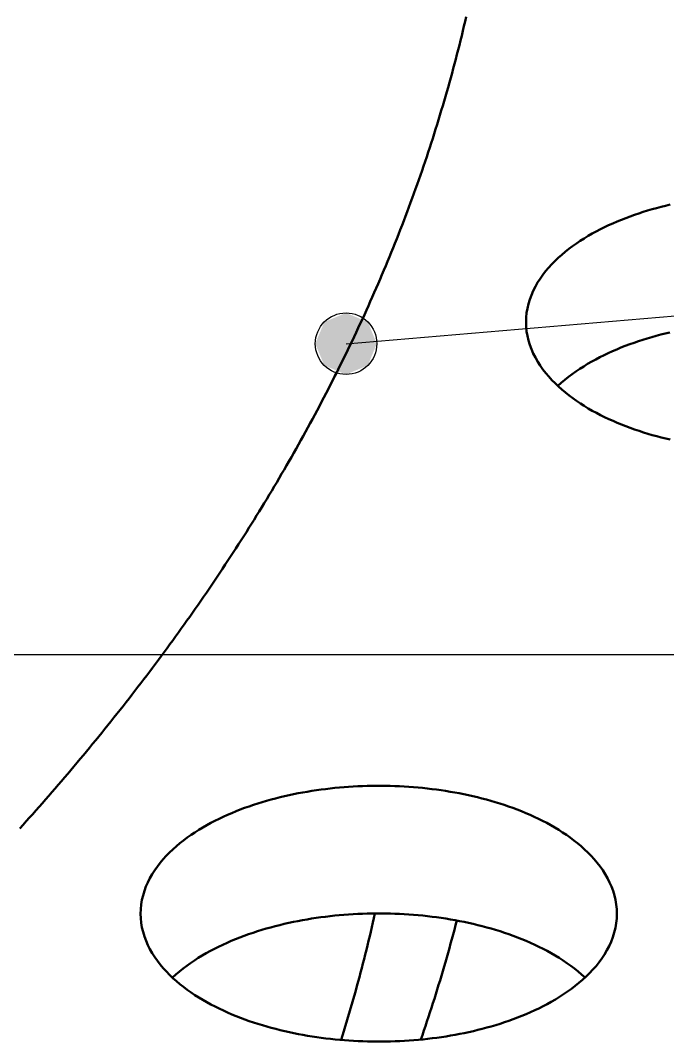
# Model space of a CAD drawing. Header units: millimetres. Extents: x 0 to 841, y 0 to 594.
# Drawn here: x 448.37 to 465.22, y 352.67 to 379.24 of the extents above; entities that cross this region are included whole.
import ezdxf

# ---------------------------------------------------------------- set-up
doc = ezdxf.new("R2010")
doc.units = ezdxf.units.MM
for name, color, linetype, lineweight in [('ACH', 7, 'CONTINUOUS', 13), ('COTA', 7, 'CONTINUOUS', 25), ('FINA', 7, 'CONTINUOUS', 25), ('VIS', 7, 'CONTINUOUS', 50)]:
    doc.layers.add(name, color=color, linetype=linetype, lineweight=lineweight)

msp = doc.modelspace()

# ---------------------------------------------------------------- hatches: boundary and pattern name
at = {"layer": 'ACH'}
h = msp.add_hatch(color=7, dxfattribs=at)
h.dxf.hatch_style = 1
h.paths.add_polyline_path([(457.649, 370.827), (457.415, 371.393), (456.849, 371.627), (456.284, 371.393), (456.049, 370.827), (456.284, 370.261), (456.849, 370.027), (457.415, 370.261)])

# ---------------------------------------------------------------- linework, layer by layer
at = {"layer": 'COTA'}
for p, q in [((456.849, 370.827), (486.24, 373.316)), ((335.5, 362.738), (486.341, 362.738))]:
    msp.add_line(p, q, dxfattribs=at)
msp.add_circle((456.849, 370.827), 0.8, dxfattribs=at)
at = {"layer": 'FINA'}
for points in [[(448.357, 358.213), (448.442, 358.307), (448.526, 358.401), (448.61, 358.495), (448.694, 358.59), (448.778, 358.684), (448.862, 358.779), (448.945, 358.873), (449.028, 358.968), (449.111, 359.063), (449.194, 359.159), (449.277, 359.254), (449.359, 359.35), (449.441, 359.446), (449.523, 359.542), (449.605, 359.638), (449.687, 359.734), (449.768, 359.83), (449.85, 359.927), (449.931, 360.024), (450.012, 360.121), (450.092, 360.218), (450.173, 360.315), (450.253, 360.413), (450.333, 360.51), (450.413, 360.608), (450.492, 360.706), (450.572, 360.804), (450.651, 360.902), (450.73, 361.001), (450.809, 361.1), (450.887, 361.198), (450.966, 361.297), (451.044, 361.396), (451.122, 361.496), (451.2, 361.595), (451.277, 361.695), (451.354, 361.795), (451.432, 361.895), (451.508, 361.995), (451.585, 362.095), (451.661, 362.196), (451.738, 362.296), (451.814, 362.397), (451.889, 362.498), (451.965, 362.599), (452.04, 362.701), (452.115, 362.802), (452.19, 362.904), (452.264, 363.006), (452.339, 363.108), (452.413, 363.21), (452.487, 363.312), (452.56, 363.415), (452.634, 363.518), (452.707, 363.621), (452.78, 363.724), (452.853, 363.827), (452.925, 363.93), (452.997, 364.034), (453.069, 364.138), (453.141, 364.241), (453.213, 364.345), (453.284, 364.45), (453.355, 364.554), (453.425, 364.659), (453.496, 364.763), (453.566, 364.868), (453.636, 364.973), (453.706, 365.079), (453.775, 365.184), (453.845, 365.29), (453.914, 365.395), (453.982, 365.501), (454.051, 365.607), (454.119, 365.714), (454.187, 365.82), (454.254, 365.927), (454.322, 366.033), (454.389, 366.14), (454.456, 366.248), (454.522, 366.355), (454.589, 366.462), (454.655, 366.57), (454.72, 366.678), (454.786, 366.785), (454.851, 366.894), (454.916, 367.002), (454.981, 367.11), (455.045, 367.219), (455.109, 367.328), (455.173, 367.437), (455.237, 367.546), (455.3, 367.655), (455.363, 367.764), (455.426, 367.874), (455.488, 367.984), (455.55, 368.094), (455.612, 368.204), (455.673, 368.314), (455.735, 368.424), (455.796, 368.535), (455.856, 368.646), (455.917, 368.756), (455.977, 368.867), (456.037, 368.979), (456.096, 369.09), (456.155, 369.202), (456.214, 369.313), (456.273, 369.425), (456.331, 369.537), (456.389, 369.649), (456.446, 369.762), (456.504, 369.874), (456.561, 369.987), (456.617, 370.099), (456.674, 370.212), (456.73, 370.326), (456.786, 370.439), (456.841, 370.552), (456.896, 370.666), (456.951, 370.779), (457.006, 370.893), (457.06, 371.007), (457.114, 371.122), (457.167, 371.236), (457.22, 371.35), (457.273, 371.465), (457.326, 371.58), (457.378, 371.695), (457.43, 371.81), (457.481, 371.925), (457.533, 372.041), (457.583, 372.156), (457.634, 372.272), (457.684, 372.388), (457.734, 372.504), (457.784, 372.62), (457.833, 372.736), (457.882, 372.852), (457.93, 372.969), (457.978, 373.086), (458.026, 373.203), (458.074, 373.32), (458.121, 373.437), (458.167, 373.554), (458.214, 373.671), (458.26, 373.789), (458.306, 373.907), (458.351, 374.024), (458.396, 374.142), (458.441, 374.26), (458.485, 374.379), (458.529, 374.497), (458.572, 374.616), (458.615, 374.734), (458.658, 374.853), (458.701, 374.972), (458.743, 375.091), (458.785, 375.21), (458.826, 375.329), (458.867, 375.449), (458.908, 375.568), (458.948, 375.688), (458.988, 375.808), (459.027, 375.928), (459.066, 376.048), (459.105, 376.168), (459.143, 376.288), (459.181, 376.408), (459.219, 376.529), (459.256, 376.65), (459.293, 376.77), (459.329, 376.891), (459.365, 377.012), (459.401, 377.133), (459.436, 377.255), (459.471, 377.376), (459.506, 377.497), (459.54, 377.619), (459.574, 377.741), (459.607, 377.862), (459.64, 377.984), (459.672, 378.106), (459.705, 378.228), (459.736, 378.35), (459.768, 378.473), (459.799, 378.595), (459.829, 378.718), (459.859, 378.84), (459.889, 378.963), (459.918, 379.086), (459.947, 379.209), (459.976, 379.332)], [(448.357, 358.213), (448.442, 358.307), (448.526, 358.401), (448.61, 358.495), (448.694, 358.59), (448.778, 358.684), (448.862, 358.779), (448.945, 358.873), (449.028, 358.968), (449.111, 359.063), (449.194, 359.159), (449.277, 359.254), (449.359, 359.35), (449.441, 359.446), (449.523, 359.542), (449.605, 359.638), (449.687, 359.734), (449.768, 359.83), (449.85, 359.927), (449.931, 360.024), (450.012, 360.121), (450.092, 360.218), (450.173, 360.315), (450.253, 360.413), (450.333, 360.51), (450.413, 360.608), (450.492, 360.706), (450.572, 360.804), (450.651, 360.902), (450.73, 361.001), (450.809, 361.1), (450.887, 361.198), (450.966, 361.297), (451.044, 361.396), (451.122, 361.496), (451.2, 361.595), (451.277, 361.695), (451.354, 361.795), (451.432, 361.895), (451.508, 361.995), (451.585, 362.095), (451.661, 362.196), (451.738, 362.296), (451.814, 362.397), (451.889, 362.498), (451.965, 362.599), (452.04, 362.701), (452.115, 362.802), (452.19, 362.904), (452.264, 363.006), (452.339, 363.108), (452.413, 363.21), (452.487, 363.312), (452.56, 363.415), (452.634, 363.518), (452.707, 363.621), (452.78, 363.724), (452.853, 363.827), (452.925, 363.93), (452.997, 364.034), (453.069, 364.138), (453.141, 364.241), (453.213, 364.345), (453.284, 364.45), (453.355, 364.554), (453.425, 364.659), (453.496, 364.763), (453.566, 364.868), (453.636, 364.973), (453.706, 365.079), (453.775, 365.184), (453.845, 365.29), (453.914, 365.395), (453.982, 365.501), (454.051, 365.607), (454.119, 365.714), (454.187, 365.82), (454.254, 365.927), (454.322, 366.033), (454.389, 366.14), (454.456, 366.248), (454.522, 366.355), (454.589, 366.462), (454.655, 366.57), (454.72, 366.678), (454.786, 366.785), (454.851, 366.894), (454.916, 367.002), (454.981, 367.11), (455.045, 367.219), (455.109, 367.328), (455.173, 367.437), (455.237, 367.546), (455.3, 367.655), (455.363, 367.764), (455.426, 367.874), (455.488, 367.984), (455.55, 368.094), (455.612, 368.204), (455.673, 368.314), (455.735, 368.424), (455.796, 368.535), (455.856, 368.646), (455.917, 368.756), (455.977, 368.867), (456.037, 368.979), (456.096, 369.09), (456.155, 369.202), (456.214, 369.313), (456.273, 369.425), (456.331, 369.537), (456.389, 369.649), (456.446, 369.762), (456.504, 369.874), (456.561, 369.987), (456.617, 370.099), (456.674, 370.212), (456.73, 370.326), (456.786, 370.439), (456.841, 370.552), (456.896, 370.666), (456.951, 370.779), (457.006, 370.893), (457.06, 371.007), (457.114, 371.122), (457.167, 371.236), (457.22, 371.35), (457.273, 371.465), (457.326, 371.58), (457.378, 371.695), (457.43, 371.81), (457.481, 371.925), (457.533, 372.041), (457.583, 372.156), (457.634, 372.272), (457.684, 372.388), (457.734, 372.504), (457.784, 372.62), (457.833, 372.736), (457.882, 372.852), (457.93, 372.969), (457.978, 373.086), (458.026, 373.203), (458.074, 373.32), (458.121, 373.437), (458.167, 373.554), (458.214, 373.671), (458.26, 373.789), (458.306, 373.907), (458.351, 374.024), (458.396, 374.142), (458.441, 374.26), (458.485, 374.379), (458.529, 374.497), (458.572, 374.616), (458.615, 374.734), (458.658, 374.853), (458.701, 374.972), (458.743, 375.091), (458.785, 375.21), (458.826, 375.329), (458.867, 375.449), (458.908, 375.568), (458.948, 375.688), (458.988, 375.808), (459.027, 375.928), (459.066, 376.048), (459.105, 376.168), (459.143, 376.288), (459.181, 376.408), (459.219, 376.529), (459.256, 376.65), (459.293, 376.77), (459.329, 376.891), (459.365, 377.012), (459.401, 377.133), (459.436, 377.255), (459.471, 377.376), (459.506, 377.497), (459.54, 377.619), (459.574, 377.741), (459.607, 377.862), (459.64, 377.984), (459.672, 378.106), (459.705, 378.228), (459.736, 378.35), (459.768, 378.473), (459.799, 378.595), (459.829, 378.718), (459.859, 378.84), (459.889, 378.963), (459.918, 379.086), (459.947, 379.209), (459.976, 379.332)], [(461.533, 371.388), (461.537, 371.508), (461.549, 371.628), (461.569, 371.747), (461.597, 371.864), (461.632, 371.98), (461.674, 372.093), (461.722, 372.203), (461.776, 372.311), (461.836, 372.415), (461.901, 372.517), (461.97, 372.615), (462.044, 372.711), (462.121, 372.803), (462.202, 372.892), (462.287, 372.978), (462.374, 373.061), (462.464, 373.142), (462.556, 373.219), (462.651, 373.294), (462.747, 373.366), (462.846, 373.436), (462.946, 373.503), (463.047, 373.567), (463.151, 373.63), (463.255, 373.69), (463.361, 373.748), (463.468, 373.803), (463.576, 373.857), (463.684, 373.908), (463.794, 373.958), (463.905, 374.006), (464.016, 374.052), (464.129, 374.096), (464.241, 374.138), (464.355, 374.179), (464.469, 374.217), (464.584, 374.255), (464.699, 374.29), (464.814, 374.324), (464.93, 374.357), (465.047, 374.387), (465.164, 374.417), (465.281, 374.445)], [(465.287, 368.33), (465.169, 368.358), (465.052, 368.387), (464.936, 368.418), (464.819, 368.45), (464.704, 368.484), (464.588, 368.52), (464.474, 368.557), (464.359, 368.596), (464.246, 368.636), (464.133, 368.678), (464.02, 368.722), (463.909, 368.768), (463.798, 368.816), (463.688, 368.866), (463.579, 368.917), (463.471, 368.971), (463.364, 369.027), (463.258, 369.084), (463.153, 369.144), (463.05, 369.207), (462.948, 369.271), (462.848, 369.339), (462.749, 369.408), (462.653, 369.48), (462.558, 369.555), (462.466, 369.633), (462.376, 369.713), (462.288, 369.796), (462.204, 369.882), (462.123, 369.972), (462.045, 370.064), (461.971, 370.159), (461.901, 370.258), (461.837, 370.359), (461.777, 370.464), (461.722, 370.572), (461.674, 370.682), (461.632, 370.796), (461.597, 370.911), (461.569, 371.028), (461.549, 371.147), (461.537, 371.267), (461.533, 371.388)], [(462.36, 369.727), (462.45, 369.808), (462.542, 369.886), (462.637, 369.961), (462.734, 370.034), (462.832, 370.104), (462.932, 370.172), (463.034, 370.237), (463.137, 370.3), (463.242, 370.36), (463.348, 370.419), (463.455, 370.475), (463.563, 370.529), (463.672, 370.581), (463.782, 370.631), (463.893, 370.679), (464.005, 370.725), (464.117, 370.769), (464.231, 370.812), (464.344, 370.853), (464.459, 370.892), (464.574, 370.929), (464.689, 370.965), (464.805, 370.999), (464.922, 371.032), (465.038, 371.063), (465.156, 371.093), (465.273, 371.121)], [(451.502, 355.996), (451.506, 356.117), (451.518, 356.237), (451.538, 356.356), (451.566, 356.473), (451.601, 356.588), (451.642, 356.701), (451.691, 356.812), (451.745, 356.919), (451.805, 357.024), (451.87, 357.125), (451.939, 357.224), (452.013, 357.319), (452.09, 357.411), (452.171, 357.501), (452.256, 357.587), (452.343, 357.67), (452.433, 357.75), (452.525, 357.828), (452.619, 357.903), (452.716, 357.975), (452.814, 358.044), (452.914, 358.111), (453.016, 358.176), (453.119, 358.238), (453.224, 358.298), (453.33, 358.356), (453.436, 358.412), (453.544, 358.465), (453.653, 358.517), (453.763, 358.567), (453.874, 358.614), (453.985, 358.66), (454.097, 358.704), (454.21, 358.747), (454.324, 358.787), (454.438, 358.826), (454.552, 358.863), (454.667, 358.899), (454.783, 358.933), (454.899, 358.965), (455.016, 358.996), (455.133, 359.025), (455.25, 359.053), (455.367, 359.08), (455.485, 359.105), (455.603, 359.128), (455.722, 359.15), (455.841, 359.171), (455.96, 359.19), (456.079, 359.208), (456.198, 359.225), (456.318, 359.24), (456.437, 359.254), (456.557, 359.267), (456.677, 359.279), (456.797, 359.289), (456.917, 359.298), (457.038, 359.305), (457.158, 359.311), (457.278, 359.317), (457.399, 359.32), (457.519, 359.323), (457.64, 359.324), (457.76, 359.324), (457.881, 359.323), (458.001, 359.32), (458.122, 359.317), (458.242, 359.311), (458.363, 359.305), (458.483, 359.298), (458.603, 359.289), (458.723, 359.279), (458.843, 359.267), (458.963, 359.254), (459.083, 359.24), (459.202, 359.225), (459.322, 359.208), (459.441, 359.19), (459.56, 359.171), (459.678, 359.15), (459.797, 359.128), (459.915, 359.105), (460.033, 359.08), (460.15, 359.053), (460.268, 359.025), (460.385, 358.996), (460.501, 358.965), (460.617, 358.933), (460.733, 358.899), (460.848, 358.863), (460.963, 358.826), (461.077, 358.787), (461.19, 358.747), (461.303, 358.704), (461.415, 358.66), (461.527, 358.614), (461.637, 358.567), (461.747, 358.517), (461.856, 358.465), (461.964, 358.412), (462.071, 358.356), (462.176, 358.298), (462.281, 358.238), (462.384, 358.176), (462.486, 358.111), (462.586, 358.044), (462.684, 357.975), (462.781, 357.903), (462.875, 357.828), (462.968, 357.75), (463.058, 357.67), (463.145, 357.587), (463.229, 357.501), (463.31, 357.411), (463.388, 357.319), (463.461, 357.224), (463.531, 357.125), (463.596, 357.024), (463.655, 356.919), (463.71, 356.812), (463.758, 356.701), (463.8, 356.588), (463.835, 356.473), (463.862, 356.356), (463.882, 356.237), (463.894, 356.117), (463.898, 355.996)], [(462.083, 353.643), (461.976, 353.587), (461.868, 353.533), (461.759, 353.482), (461.649, 353.432), (461.539, 353.384), (461.427, 353.337), (461.315, 353.293), (461.202, 353.251), (461.089, 353.21), (460.974, 353.171), (460.86, 353.133), (460.744, 353.098), (460.629, 353.064), (460.513, 353.031), (460.396, 353), (460.279, 352.97), (460.162, 352.942), (460.044, 352.916), (459.926, 352.891), (459.808, 352.867), (459.689, 352.845), (459.57, 352.824), (459.451, 352.804), (459.332, 352.786), (459.212, 352.769), (459.093, 352.754), (458.973, 352.74), (458.853, 352.727), (458.733, 352.715), (458.613, 352.705), (458.492, 352.696), (458.372, 352.688), (458.252, 352.682), (458.131, 352.677), (458.01, 352.673), (457.89, 352.67), (457.769, 352.669), (457.649, 352.669), (457.528, 352.67), (457.407, 352.672), (457.287, 352.676), (457.166, 352.681), (457.046, 352.687), (456.925, 352.695), (456.805, 352.704), (456.685, 352.714), (456.565, 352.725), (456.445, 352.738), (456.325, 352.752), (456.205, 352.767), (456.086, 352.784), (455.966, 352.802), (455.847, 352.821), (455.728, 352.842), (455.61, 352.864), (455.491, 352.887), (455.373, 352.912), (455.256, 352.938), (455.138, 352.966), (455.021, 352.996), (454.904, 353.026), (454.788, 353.059), (454.672, 353.093), (454.557, 353.128), (454.442, 353.165), (454.328, 353.204), (454.215, 353.245), (454.102, 353.287), (453.989, 353.331), (453.878, 353.377), (453.767, 353.425), (453.657, 353.474), (453.548, 353.526), (453.44, 353.579), (453.333, 353.635), (453.227, 353.693), (453.122, 353.753), (453.019, 353.815), (452.917, 353.88), (452.817, 353.947), (452.718, 354.017), (452.621, 354.089), (452.527, 354.164), (452.434, 354.241), (452.344, 354.321), (452.257, 354.405), (452.173, 354.491), (452.091, 354.58), (452.014, 354.672), (451.94, 354.768), (451.87, 354.866), (451.805, 354.968), (451.745, 355.073), (451.691, 355.18), (451.643, 355.291), (451.601, 355.404), (451.566, 355.52), (451.538, 355.637), (451.518, 355.756), (451.506, 355.876), (451.502, 355.996)], [(452.329, 354.335), (452.419, 354.416), (452.511, 354.495), (452.606, 354.57), (452.702, 354.643), (452.801, 354.713), (452.901, 354.78), (453.003, 354.846), (453.106, 354.908), (453.211, 354.969), (453.317, 355.027), (453.424, 355.083), (453.532, 355.137), (453.641, 355.189), (453.751, 355.239), (453.862, 355.287), (453.974, 355.334), (454.086, 355.378), (454.199, 355.421), (454.313, 355.461), (454.428, 355.501), (454.543, 355.538), (454.658, 355.574), (454.774, 355.608), (454.89, 355.641), (455.007, 355.672), (455.124, 355.701), (455.242, 355.729), (455.36, 355.756), (455.478, 355.781), (455.597, 355.805), (455.716, 355.827), (455.835, 355.848), (455.954, 355.867), (456.074, 355.886), (456.193, 355.902), (456.313, 355.918), (456.433, 355.932), (456.554, 355.945), (456.674, 355.956), (456.794, 355.966), (456.915, 355.975), (457.036, 355.983), (457.156, 355.989), (457.277, 355.994), (457.398, 355.998), (457.519, 356.001), (457.64, 356.002), (457.761, 356.002), (457.881, 356.001), (458.002, 355.998), (458.123, 355.994), (458.244, 355.989), (458.365, 355.983), (458.485, 355.975), (458.606, 355.966), (458.726, 355.956), (458.847, 355.945), (458.967, 355.932), (459.087, 355.918), (459.207, 355.902), (459.327, 355.886), (459.446, 355.867), (459.566, 355.848), (459.685, 355.827), (459.803, 355.805), (459.922, 355.781), (460.04, 355.756), (460.158, 355.729), (460.276, 355.701), (460.393, 355.672), (460.51, 355.641), (460.626, 355.608), (460.742, 355.574), (460.858, 355.538), (460.973, 355.501), (461.087, 355.461), (461.201, 355.421), (461.314, 355.378), (461.426, 355.334), (461.538, 355.287), (461.649, 355.239), (461.759, 355.189), (461.868, 355.137), (461.976, 355.083), (462.084, 355.027), (462.189, 354.969), (462.294, 354.908), (462.397, 354.846), (462.499, 354.78), (462.599, 354.713), (462.698, 354.643), (462.795, 354.57), (462.889, 354.495), (462.981, 354.416), (463.071, 354.335)], [(456.721, 352.71), (456.757, 352.827), (456.793, 352.943), (456.829, 353.059), (456.864, 353.176), (456.899, 353.292), (456.934, 353.409), (456.968, 353.526), (457.002, 353.643), (457.035, 353.76), (457.068, 353.877), (457.101, 353.994), (457.134, 354.111), (457.166, 354.229), (457.197, 354.346), (457.228, 354.464), (457.259, 354.582), (457.29, 354.699), (457.32, 354.817), (457.35, 354.935), (457.379, 355.054), (457.408, 355.172), (457.436, 355.29), (457.465, 355.408), (457.492, 355.527), (457.52, 355.646), (457.547, 355.764), (457.574, 355.883), (457.6, 356.002)], [(458.794, 352.721), (458.835, 352.839), (458.875, 352.956), (458.915, 353.074), (458.955, 353.192), (458.994, 353.31), (459.033, 353.429), (459.071, 353.547), (459.109, 353.666), (459.147, 353.784), (459.185, 353.903), (459.222, 354.022), (459.258, 354.141), (459.295, 354.26), (459.331, 354.379), (459.366, 354.499), (459.401, 354.618), (459.436, 354.738), (459.471, 354.857), (459.505, 354.977), (459.538, 355.097), (459.572, 355.217), (459.604, 355.337), (459.637, 355.457), (459.669, 355.577), (459.701, 355.698), (459.732, 355.818)], [(463.898, 355.996), (463.894, 355.872), (463.881, 355.748), (463.86, 355.625), (463.83, 355.504), (463.793, 355.385), (463.748, 355.268), (463.697, 355.154), (463.639, 355.044), (463.575, 354.936), (463.507, 354.832), (463.433, 354.731), (463.355, 354.634), (463.273, 354.54), (463.188, 354.449), (463.099, 354.362), (463.007, 354.277), (462.912, 354.196), (462.815, 354.117), (462.716, 354.042), (462.615, 353.969), (462.512, 353.899), (462.407, 353.831), (462.3, 353.766), (462.192, 353.704), (462.083, 353.643)]]:
    msp.add_lwpolyline(points, dxfattribs=at)
at = {"layer": 'VIS'}
for points in [[(448.357, 358.213), (448.442, 358.307), (448.526, 358.401), (448.61, 358.495), (448.694, 358.59), (448.778, 358.684), (448.862, 358.779), (448.945, 358.873), (449.028, 358.968), (449.111, 359.063), (449.194, 359.159), (449.277, 359.254), (449.359, 359.35), (449.441, 359.446), (449.523, 359.542), (449.605, 359.638), (449.687, 359.734), (449.768, 359.83), (449.85, 359.927), (449.931, 360.024), (450.012, 360.121), (450.092, 360.218), (450.173, 360.315), (450.253, 360.413), (450.333, 360.51), (450.413, 360.608), (450.492, 360.706), (450.572, 360.804), (450.651, 360.902), (450.73, 361.001), (450.809, 361.1), (450.887, 361.198), (450.966, 361.297), (451.044, 361.396), (451.122, 361.496), (451.2, 361.595), (451.277, 361.695), (451.354, 361.795), (451.432, 361.895), (451.508, 361.995), (451.585, 362.095), (451.661, 362.196), (451.738, 362.296), (451.814, 362.397), (451.889, 362.498), (451.965, 362.599), (452.04, 362.701), (452.115, 362.802), (452.19, 362.904), (452.264, 363.006), (452.339, 363.108), (452.413, 363.21), (452.487, 363.312), (452.56, 363.415), (452.634, 363.518), (452.707, 363.621), (452.78, 363.724), (452.853, 363.827), (452.925, 363.93), (452.997, 364.034), (453.069, 364.138), (453.141, 364.241), (453.213, 364.345), (453.284, 364.45), (453.355, 364.554), (453.425, 364.659), (453.496, 364.763), (453.566, 364.868), (453.636, 364.973), (453.706, 365.079), (453.775, 365.184), (453.845, 365.29), (453.914, 365.395), (453.982, 365.501), (454.051, 365.607), (454.119, 365.714), (454.187, 365.82), (454.254, 365.927), (454.322, 366.033), (454.389, 366.14), (454.456, 366.248), (454.522, 366.355), (454.589, 366.462), (454.655, 366.57), (454.72, 366.678), (454.786, 366.785), (454.851, 366.894), (454.916, 367.002), (454.981, 367.11), (455.045, 367.219), (455.109, 367.328), (455.173, 367.437), (455.237, 367.546), (455.3, 367.655), (455.363, 367.764), (455.426, 367.874), (455.488, 367.984), (455.55, 368.094), (455.612, 368.204), (455.673, 368.314), (455.735, 368.424), (455.796, 368.535), (455.856, 368.646), (455.917, 368.756), (455.977, 368.867), (456.037, 368.979), (456.096, 369.09), (456.155, 369.202), (456.214, 369.313), (456.273, 369.425), (456.331, 369.537), (456.389, 369.649), (456.446, 369.762), (456.504, 369.874), (456.561, 369.987), (456.617, 370.099), (456.674, 370.212), (456.73, 370.326), (456.786, 370.439), (456.841, 370.552), (456.896, 370.666), (456.951, 370.779), (457.006, 370.893), (457.06, 371.007), (457.114, 371.122), (457.167, 371.236), (457.22, 371.35), (457.273, 371.465), (457.326, 371.58), (457.378, 371.695), (457.43, 371.81), (457.481, 371.925), (457.533, 372.041), (457.583, 372.156), (457.634, 372.272), (457.684, 372.388), (457.734, 372.504), (457.784, 372.62), (457.833, 372.736), (457.882, 372.852), (457.93, 372.969), (457.978, 373.086), (458.026, 373.203), (458.074, 373.32), (458.121, 373.437), (458.167, 373.554), (458.214, 373.671), (458.26, 373.789), (458.306, 373.907), (458.351, 374.024), (458.396, 374.142), (458.441, 374.26), (458.485, 374.379), (458.529, 374.497), (458.572, 374.616), (458.615, 374.734), (458.658, 374.853), (458.701, 374.972), (458.743, 375.091), (458.785, 375.21), (458.826, 375.329), (458.867, 375.449), (458.908, 375.568), (458.948, 375.688), (458.988, 375.808), (459.027, 375.928), (459.066, 376.048), (459.105, 376.168), (459.143, 376.288), (459.181, 376.408), (459.219, 376.529), (459.256, 376.65), (459.293, 376.77), (459.329, 376.891), (459.365, 377.012), (459.401, 377.133), (459.436, 377.255), (459.471, 377.376), (459.506, 377.497), (459.54, 377.619), (459.574, 377.741), (459.607, 377.862), (459.64, 377.984), (459.672, 378.106), (459.705, 378.228), (459.736, 378.35), (459.768, 378.473), (459.799, 378.595), (459.829, 378.718), (459.859, 378.84), (459.889, 378.963), (459.918, 379.086), (459.947, 379.209), (459.976, 379.332)], [(448.357, 358.213), (448.442, 358.307), (448.526, 358.401), (448.61, 358.495), (448.694, 358.59), (448.778, 358.684), (448.862, 358.779), (448.945, 358.873), (449.028, 358.968), (449.111, 359.063), (449.194, 359.159), (449.277, 359.254), (449.359, 359.35), (449.441, 359.446), (449.523, 359.542), (449.605, 359.638), (449.687, 359.734), (449.768, 359.83), (449.85, 359.927), (449.931, 360.024), (450.012, 360.121), (450.092, 360.218), (450.173, 360.315), (450.253, 360.413), (450.333, 360.51), (450.413, 360.608), (450.492, 360.706), (450.572, 360.804), (450.651, 360.902), (450.73, 361.001), (450.809, 361.1), (450.887, 361.198), (450.966, 361.297), (451.044, 361.396), (451.122, 361.496), (451.2, 361.595), (451.277, 361.695), (451.354, 361.795), (451.432, 361.895), (451.508, 361.995), (451.585, 362.095), (451.661, 362.196), (451.738, 362.296), (451.814, 362.397), (451.889, 362.498), (451.965, 362.599), (452.04, 362.701), (452.115, 362.802), (452.19, 362.904), (452.264, 363.006), (452.339, 363.108), (452.413, 363.21), (452.487, 363.312), (452.56, 363.415), (452.634, 363.518), (452.707, 363.621), (452.78, 363.724), (452.853, 363.827), (452.925, 363.93), (452.997, 364.034), (453.069, 364.138), (453.141, 364.241), (453.213, 364.345), (453.284, 364.45), (453.355, 364.554), (453.425, 364.659), (453.496, 364.763), (453.566, 364.868), (453.636, 364.973), (453.706, 365.079), (453.775, 365.184), (453.845, 365.29), (453.914, 365.395), (453.982, 365.501), (454.051, 365.607), (454.119, 365.714), (454.187, 365.82), (454.254, 365.927), (454.322, 366.033), (454.389, 366.14), (454.456, 366.248), (454.522, 366.355), (454.589, 366.462), (454.655, 366.57), (454.72, 366.678), (454.786, 366.785), (454.851, 366.894), (454.916, 367.002), (454.981, 367.11), (455.045, 367.219), (455.109, 367.328), (455.173, 367.437), (455.237, 367.546), (455.3, 367.655), (455.363, 367.764), (455.426, 367.874), (455.488, 367.984), (455.55, 368.094), (455.612, 368.204), (455.673, 368.314), (455.735, 368.424), (455.796, 368.535), (455.856, 368.646), (455.917, 368.756), (455.977, 368.867), (456.037, 368.979), (456.096, 369.09), (456.155, 369.202), (456.214, 369.313), (456.273, 369.425), (456.331, 369.537), (456.389, 369.649), (456.446, 369.762), (456.504, 369.874), (456.561, 369.987), (456.617, 370.099), (456.674, 370.212), (456.73, 370.326), (456.786, 370.439), (456.841, 370.552), (456.896, 370.666), (456.951, 370.779), (457.006, 370.893), (457.06, 371.007), (457.114, 371.122), (457.167, 371.236), (457.22, 371.35), (457.273, 371.465), (457.326, 371.58), (457.378, 371.695), (457.43, 371.81), (457.481, 371.925), (457.533, 372.041), (457.583, 372.156), (457.634, 372.272), (457.684, 372.388), (457.734, 372.504), (457.784, 372.62), (457.833, 372.736), (457.882, 372.852), (457.93, 372.969), (457.978, 373.086), (458.026, 373.203), (458.074, 373.32), (458.121, 373.437), (458.167, 373.554), (458.214, 373.671), (458.26, 373.789), (458.306, 373.907), (458.351, 374.024), (458.396, 374.142), (458.441, 374.26), (458.485, 374.379), (458.529, 374.497), (458.572, 374.616), (458.615, 374.734), (458.658, 374.853), (458.701, 374.972), (458.743, 375.091), (458.785, 375.21), (458.826, 375.329), (458.867, 375.449), (458.908, 375.568), (458.948, 375.688), (458.988, 375.808), (459.027, 375.928), (459.066, 376.048), (459.105, 376.168), (459.143, 376.288), (459.181, 376.408), (459.219, 376.529), (459.256, 376.65), (459.293, 376.77), (459.329, 376.891), (459.365, 377.012), (459.401, 377.133), (459.436, 377.255), (459.471, 377.376), (459.506, 377.497), (459.54, 377.619), (459.574, 377.741), (459.607, 377.862), (459.64, 377.984), (459.672, 378.106), (459.705, 378.228), (459.736, 378.35), (459.768, 378.473), (459.799, 378.595), (459.829, 378.718), (459.859, 378.84), (459.889, 378.963), (459.918, 379.086), (459.947, 379.209), (459.976, 379.332)], [(461.533, 371.388), (461.537, 371.508), (461.549, 371.628), (461.569, 371.747), (461.597, 371.864), (461.632, 371.98), (461.674, 372.093), (461.722, 372.203), (461.776, 372.311), (461.836, 372.415), (461.901, 372.517), (461.97, 372.615), (462.044, 372.711), (462.121, 372.803), (462.202, 372.892), (462.287, 372.978), (462.374, 373.061), (462.464, 373.142), (462.556, 373.219), (462.651, 373.294), (462.747, 373.366), (462.846, 373.436), (462.946, 373.503), (463.047, 373.567), (463.151, 373.63), (463.255, 373.69), (463.361, 373.748), (463.468, 373.803), (463.576, 373.857), (463.684, 373.908), (463.794, 373.958), (463.905, 374.006), (464.016, 374.052), (464.129, 374.096), (464.241, 374.138), (464.355, 374.179), (464.469, 374.217), (464.584, 374.255), (464.699, 374.29), (464.814, 374.324), (464.93, 374.357), (465.047, 374.387), (465.164, 374.417), (465.281, 374.445)], [(465.287, 368.33), (465.169, 368.358), (465.052, 368.387), (464.936, 368.418), (464.819, 368.45), (464.704, 368.484), (464.588, 368.52), (464.474, 368.557), (464.359, 368.596), (464.246, 368.636), (464.133, 368.678), (464.02, 368.722), (463.909, 368.768), (463.798, 368.816), (463.688, 368.866), (463.579, 368.917), (463.471, 368.971), (463.364, 369.027), (463.258, 369.084), (463.153, 369.144), (463.05, 369.207), (462.948, 369.271), (462.848, 369.339), (462.749, 369.408), (462.653, 369.48), (462.558, 369.555), (462.466, 369.633), (462.376, 369.713), (462.288, 369.796), (462.204, 369.882), (462.123, 369.972), (462.045, 370.064), (461.971, 370.159), (461.901, 370.258), (461.837, 370.359), (461.777, 370.464), (461.722, 370.572), (461.674, 370.682), (461.632, 370.796), (461.597, 370.911), (461.569, 371.028), (461.549, 371.147), (461.537, 371.267), (461.533, 371.388)], [(462.36, 369.727), (462.45, 369.808), (462.542, 369.886), (462.637, 369.961), (462.734, 370.034), (462.832, 370.104), (462.932, 370.172), (463.034, 370.237), (463.137, 370.3), (463.242, 370.36), (463.348, 370.419), (463.455, 370.475), (463.563, 370.529), (463.672, 370.581), (463.782, 370.631), (463.893, 370.679), (464.005, 370.725), (464.117, 370.769), (464.231, 370.812), (464.344, 370.853), (464.459, 370.892), (464.574, 370.929), (464.689, 370.965), (464.805, 370.999), (464.922, 371.032), (465.038, 371.063), (465.156, 371.093), (465.273, 371.121)], [(451.502, 355.996), (451.506, 356.117), (451.518, 356.237), (451.538, 356.356), (451.566, 356.473), (451.601, 356.588), (451.642, 356.701), (451.691, 356.812), (451.745, 356.919), (451.805, 357.024), (451.87, 357.125), (451.939, 357.224), (452.013, 357.319), (452.09, 357.411), (452.171, 357.501), (452.256, 357.587), (452.343, 357.67), (452.433, 357.75), (452.525, 357.828), (452.619, 357.903), (452.716, 357.975), (452.814, 358.044), (452.914, 358.111), (453.016, 358.176), (453.119, 358.238), (453.224, 358.298), (453.33, 358.356), (453.436, 358.412), (453.544, 358.465), (453.653, 358.517), (453.763, 358.567), (453.874, 358.614), (453.985, 358.66), (454.097, 358.704), (454.21, 358.747), (454.324, 358.787), (454.438, 358.826), (454.552, 358.863), (454.667, 358.899), (454.783, 358.933), (454.899, 358.965), (455.016, 358.996), (455.133, 359.025), (455.25, 359.053), (455.367, 359.08), (455.485, 359.105), (455.603, 359.128), (455.722, 359.15), (455.841, 359.171), (455.96, 359.19), (456.079, 359.208), (456.198, 359.225), (456.318, 359.24), (456.437, 359.254), (456.557, 359.267), (456.677, 359.279), (456.797, 359.289), (456.917, 359.298), (457.038, 359.305), (457.158, 359.311), (457.278, 359.317), (457.399, 359.32), (457.519, 359.323), (457.64, 359.324), (457.76, 359.324), (457.881, 359.323), (458.001, 359.32), (458.122, 359.317), (458.242, 359.311), (458.363, 359.305), (458.483, 359.298), (458.603, 359.289), (458.723, 359.279), (458.843, 359.267), (458.963, 359.254), (459.083, 359.24), (459.202, 359.225), (459.322, 359.208), (459.441, 359.19), (459.56, 359.171), (459.678, 359.15), (459.797, 359.128), (459.915, 359.105), (460.033, 359.08), (460.15, 359.053), (460.268, 359.025), (460.385, 358.996), (460.501, 358.965), (460.617, 358.933), (460.733, 358.899), (460.848, 358.863), (460.963, 358.826), (461.077, 358.787), (461.19, 358.747), (461.303, 358.704), (461.415, 358.66), (461.527, 358.614), (461.637, 358.567), (461.747, 358.517), (461.856, 358.465), (461.964, 358.412), (462.071, 358.356), (462.176, 358.298), (462.281, 358.238), (462.384, 358.176), (462.486, 358.111), (462.586, 358.044), (462.684, 357.975), (462.781, 357.903), (462.875, 357.828), (462.968, 357.75), (463.058, 357.67), (463.145, 357.587), (463.229, 357.501), (463.31, 357.411), (463.388, 357.319), (463.461, 357.224), (463.531, 357.125), (463.596, 357.024), (463.655, 356.919), (463.71, 356.812), (463.758, 356.701), (463.8, 356.588), (463.835, 356.473), (463.862, 356.356), (463.882, 356.237), (463.894, 356.117), (463.898, 355.996)], [(462.083, 353.643), (461.976, 353.587), (461.868, 353.533), (461.759, 353.482), (461.649, 353.432), (461.539, 353.384), (461.427, 353.337), (461.315, 353.293), (461.202, 353.251), (461.089, 353.21), (460.974, 353.171), (460.86, 353.133), (460.744, 353.098), (460.629, 353.064), (460.513, 353.031), (460.396, 353), (460.279, 352.97), (460.162, 352.942), (460.044, 352.916), (459.926, 352.891), (459.808, 352.867), (459.689, 352.845), (459.57, 352.824), (459.451, 352.804), (459.332, 352.786), (459.212, 352.769), (459.093, 352.754), (458.973, 352.74), (458.853, 352.727), (458.733, 352.715), (458.613, 352.705), (458.492, 352.696), (458.372, 352.688), (458.252, 352.682), (458.131, 352.677), (458.01, 352.673), (457.89, 352.67), (457.769, 352.669), (457.649, 352.669), (457.528, 352.67), (457.407, 352.672), (457.287, 352.676), (457.166, 352.681), (457.046, 352.687), (456.925, 352.695), (456.805, 352.704), (456.685, 352.714), (456.565, 352.725), (456.445, 352.738), (456.325, 352.752), (456.205, 352.767), (456.086, 352.784), (455.966, 352.802), (455.847, 352.821), (455.728, 352.842), (455.61, 352.864), (455.491, 352.887), (455.373, 352.912), (455.256, 352.938), (455.138, 352.966), (455.021, 352.996), (454.904, 353.026), (454.788, 353.059), (454.672, 353.093), (454.557, 353.128), (454.442, 353.165), (454.328, 353.204), (454.215, 353.245), (454.102, 353.287), (453.989, 353.331), (453.878, 353.377), (453.767, 353.425), (453.657, 353.474), (453.548, 353.526), (453.44, 353.579), (453.333, 353.635), (453.227, 353.693), (453.122, 353.753), (453.019, 353.815), (452.917, 353.88), (452.817, 353.947), (452.718, 354.017), (452.621, 354.089), (452.527, 354.164), (452.434, 354.241), (452.344, 354.321), (452.257, 354.405), (452.173, 354.491), (452.091, 354.58), (452.014, 354.672), (451.94, 354.768), (451.87, 354.866), (451.805, 354.968), (451.745, 355.073), (451.691, 355.18), (451.643, 355.291), (451.601, 355.404), (451.566, 355.52), (451.538, 355.637), (451.518, 355.756), (451.506, 355.876), (451.502, 355.996)], [(452.329, 354.335), (452.419, 354.416), (452.511, 354.495), (452.606, 354.57), (452.702, 354.643), (452.801, 354.713), (452.901, 354.78), (453.003, 354.846), (453.106, 354.908), (453.211, 354.969), (453.317, 355.027), (453.424, 355.083), (453.532, 355.137), (453.641, 355.189), (453.751, 355.239), (453.862, 355.287), (453.974, 355.334), (454.086, 355.378), (454.199, 355.421), (454.313, 355.461), (454.428, 355.501), (454.543, 355.538), (454.658, 355.574), (454.774, 355.608), (454.89, 355.641), (455.007, 355.672), (455.124, 355.701), (455.242, 355.729), (455.36, 355.756), (455.478, 355.781), (455.597, 355.805), (455.716, 355.827), (455.835, 355.848), (455.954, 355.867), (456.074, 355.886), (456.193, 355.902), (456.313, 355.918), (456.433, 355.932), (456.554, 355.945), (456.674, 355.956), (456.794, 355.966), (456.915, 355.975), (457.036, 355.983), (457.156, 355.989), (457.277, 355.994), (457.398, 355.998), (457.519, 356.001), (457.64, 356.002), (457.761, 356.002), (457.881, 356.001), (458.002, 355.998), (458.123, 355.994), (458.244, 355.989), (458.365, 355.983), (458.485, 355.975), (458.606, 355.966), (458.726, 355.956), (458.847, 355.945), (458.967, 355.932), (459.087, 355.918), (459.207, 355.902), (459.327, 355.886), (459.446, 355.867), (459.566, 355.848), (459.685, 355.827), (459.803, 355.805), (459.922, 355.781), (460.04, 355.756), (460.158, 355.729), (460.276, 355.701), (460.393, 355.672), (460.51, 355.641), (460.626, 355.608), (460.742, 355.574), (460.858, 355.538), (460.973, 355.501), (461.087, 355.461), (461.201, 355.421), (461.314, 355.378), (461.426, 355.334), (461.538, 355.287), (461.649, 355.239), (461.759, 355.189), (461.868, 355.137), (461.976, 355.083), (462.084, 355.027), (462.189, 354.969), (462.294, 354.908), (462.397, 354.846), (462.499, 354.78), (462.599, 354.713), (462.698, 354.643), (462.795, 354.57), (462.889, 354.495), (462.981, 354.416), (463.071, 354.335)], [(456.721, 352.71), (456.757, 352.827), (456.793, 352.943), (456.829, 353.059), (456.864, 353.176), (456.899, 353.292), (456.934, 353.409), (456.968, 353.526), (457.002, 353.643), (457.035, 353.76), (457.068, 353.877), (457.101, 353.994), (457.134, 354.111), (457.166, 354.229), (457.197, 354.346), (457.228, 354.464), (457.259, 354.582), (457.29, 354.699), (457.32, 354.817), (457.35, 354.935), (457.379, 355.054), (457.408, 355.172), (457.436, 355.29), (457.465, 355.408), (457.492, 355.527), (457.52, 355.646), (457.547, 355.764), (457.574, 355.883), (457.6, 356.002)], [(458.794, 352.721), (458.835, 352.839), (458.875, 352.956), (458.915, 353.074), (458.955, 353.192), (458.994, 353.31), (459.033, 353.429), (459.071, 353.547), (459.109, 353.666), (459.147, 353.784), (459.185, 353.903), (459.222, 354.022), (459.258, 354.141), (459.295, 354.26), (459.331, 354.379), (459.366, 354.499), (459.401, 354.618), (459.436, 354.738), (459.471, 354.857), (459.505, 354.977), (459.538, 355.097), (459.572, 355.217), (459.604, 355.337), (459.637, 355.457), (459.669, 355.577), (459.701, 355.698), (459.732, 355.818)], [(463.898, 355.996), (463.894, 355.872), (463.881, 355.748), (463.86, 355.625), (463.83, 355.504), (463.793, 355.385), (463.748, 355.268), (463.697, 355.154), (463.639, 355.044), (463.575, 354.936), (463.507, 354.832), (463.433, 354.731), (463.355, 354.634), (463.273, 354.54), (463.188, 354.449), (463.099, 354.362), (463.007, 354.277), (462.912, 354.196), (462.815, 354.117), (462.716, 354.042), (462.615, 353.969), (462.512, 353.899), (462.407, 353.831), (462.3, 353.766), (462.192, 353.704), (462.083, 353.643)]]:
    msp.add_lwpolyline(points, dxfattribs=at)

doc.saveas('drawing.dxf')
